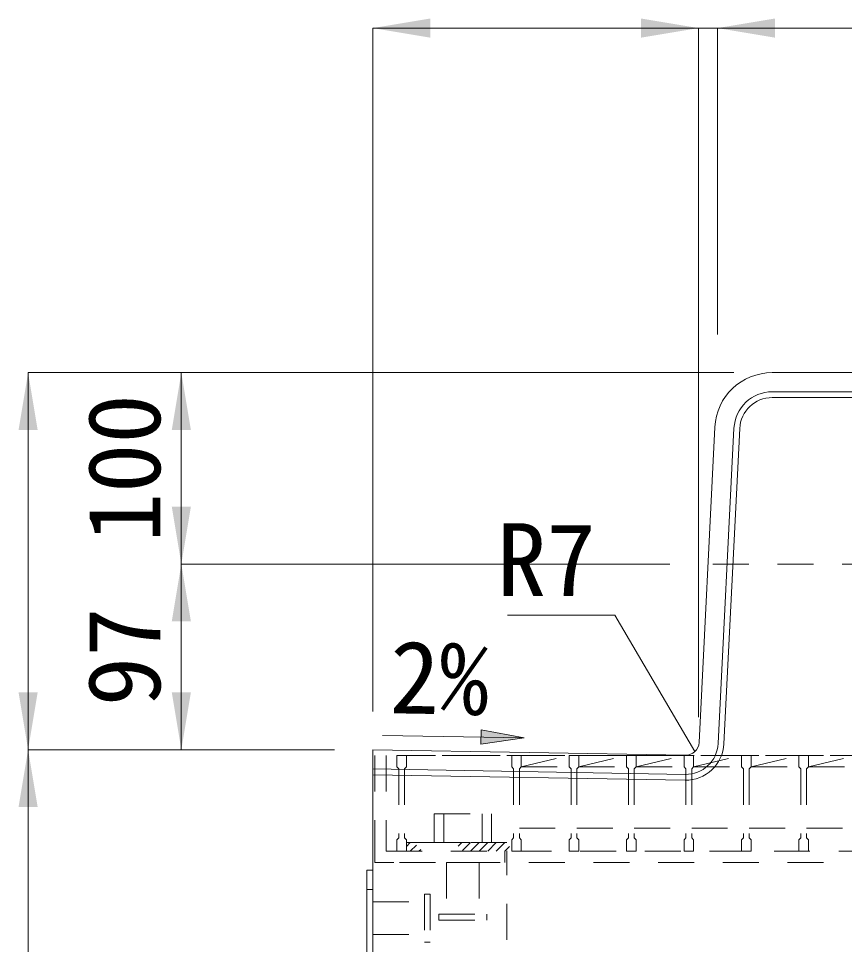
# Model space of a CAD drawing. Units: millimetres at full size. Extents: x 50430 to 75195, y 75514 to 92741.
# Drawn here: x 66679.4 to 67110.6, y 87207.2 to 87690.9 of the extents above; entities that cross this region are included whole.
import ezdxf
from ezdxf.enums import TextEntityAlignment as Align

# ---------------------------------------------------------------- set-up
doc = ezdxf.new("R2010")
doc.units = ezdxf.units.MM
doc.header["$LTSCALE"] = 25
doc.linetypes.add('USER1', pattern=[1.35, 0.75, -0.6])
doc.linetypes.add('USER3', pattern=[2, 1, -1])
for name, color, linetype, lineweight in [('0_2', 7, 'Continuous', 5), ('ジョイントプレート', 3, 'Continuous', 9), ('寸法引出', 7, 'Continuous', 20), ('寸法線', 7, 'Continuous', 9), ('本体', 2, 'Continuous', 9), ('ｲﾝｻｰﾄ', 3, 'USER1', 5), ('ｸﾞﾚｰﾁﾝｸﾞ', 7, 'USER1', 5)]:
    doc.layers.add(name, color=color, linetype=linetype, lineweight=lineweight)
doc.styles.add('ＭＳ ゴシック', font='')
doc.styles.get('ＭＳ ゴシック').set_extended_font_data('MS Gothic')

# ---------------------------------------------------------------- blocks, each defined once
blk = doc.blocks.new('filled_arrow')
at = {"color": 0, "linetype": 'Continuous', "lineweight": -2}
blk.add_solid([(7.5, 1.25), (0, 0), (7.5, -1.25)], dxfattribs=at)

msp = doc.modelspace()

# ---------------------------------------------------------------- hatches: boundary and pattern name
at = {"layer": '寸法引出'}
msp.add_hatch(color=256, dxfattribs=at).paths.add_polyline_path([(66920.93, 87319.27), (66920.8, 87311.77), (66943.36, 87315.13)])
at = {"layer": 'ｸﾞﾚｰﾁﾝｸﾞ', "lineweight": 9}
h = msp.add_hatch(dxfattribs=at)
h.set_pattern_fill('USER', color=256, style=0, pattern_type=2)
h.set_pattern_definition([(45, (66369.34, 86938.95), (-2.24506, 2.24506), [18.75, -15])])
h.paths.add_polyline_path([(66936.85, 87255.94), (66901.35, 87255.94), (66881.85, 87255.94), (66881.85, 87260.44), (66886.35, 87260.44), (66901.35, 87260.44), (66936.85, 87260.44)])

# ---------------------------------------------------------------- linework, layer by layer
at = {"layer": '0_2', "color": 4}
for p, q in [((67072.88, 87495.94), (67195.81, 87495.94)), ((67072.88, 87492.94), (67195.81, 87492.94)), ((67052.91, 87476.94), (67044.67, 87312.2)), ((67047.67, 87312.06), (67055.9, 87476.79)), ((66864.35, 87298.89), (67027.4, 87296.06)), ((66864.35, 87295.89), (67027.35, 87293.06))]:
    msp.add_line(p, q, dxfattribs=at)
at = {"layer": '0_2', "lineweight": 9}
msp.add_lwpolyline([(67032.47, 87307.94), (66990.77, 87379.27), (66934.68, 87379.27)], dxfattribs=at)
at = {"layer": '0_2', "color": 4}
for centre, radius, start, end in [((67072.88, 87475.94), 20, 90, 177.1376), ((67072.88, 87475.94), 17, 90, 177.1386), ((67027.69, 87313.05), 20, 269.0056, 357.1386), ((67027.69, 87313.05), 17, 269.0047, 357.1375)]:
    msp.add_arc(centre, radius, start, end, dxfattribs=at)
at = {"layer": 'ジョイントプレート', "linetype": 'USER1', "lineweight": 5}
msp.add_line((66861.15, 87235.94), (66864.35, 87235.94), dxfattribs=at)
at = {"layer": 'ジョイントプレート', "lineweight": 5}
msp.add_lwpolyline([(66864.34, 87105.94), (66864.35, 87245.94), (66861.15, 87245.94), (66861.14, 87105.94)], close=True, dxfattribs=at)
at = {"layer": '寸法引出'}
msp.add_line((66943.36, 87315.13), (66869.35, 87316.41), dxfattribs=at)
at = {"layer": '寸法引出', "lineweight": 13}
msp.add_lwpolyline([(66920.93, 87319.27), (66920.8, 87311.77), (66943.36, 87315.13)], close=True, dxfattribs=at)
at = {"layer": '寸法線'}
for p, q in [((66864.35, 87685.94), (67034.35, 87685.94)), ((66864.35, 87328.94), (66864.35, 87685.94)), ((66974.35, 87685.94), (67104.35, 87685.94)), ((67034.35, 87325.94), (67034.35, 87685.94)), ((67034.35, 87325.94), (67034.35, 87685.94)), ((67044.35, 87525.94), (67044.35, 87685.94)), ((67044.35, 87685.94), (67224.35, 87685.94)), ((67044.35, 87525.94), (67044.35, 87685.94)), ((66684.35, 87308.94), (66684.35, 87505.94)), ((67052.88, 87505.94), (66684.35, 87505.94)), ((66764.35, 87505.94), (66764.35, 87405.94)), ((67052.88, 87505.94), (66764.35, 87505.94)), ((67019.35, 87405.94), (66764.35, 87405.94)), ((66764.35, 87308.94), (66764.35, 87405.94)), ((67019.35, 87405.94), (66764.35, 87405.94)), ((66684.35, 87308.94), (66684.35, 87175.94)), ((66844.35, 87308.94), (66684.35, 87308.94)), ((66844.35, 87308.94), (66684.35, 87308.94)), ((66844.35, 87308.94), (66764.35, 87308.94))]:
    msp.add_line(p, q, dxfattribs=at)
at = {"layer": '本体', "lineweight": 20}
for p, q in [((67072.88, 87505.94), (67195.81, 87505.94)), ((67034.69, 87312.71), (67042.92, 87477.44)), ((66864.35, 87175.94), (66864.35, 87308.94)), ((67027.57, 87306.06), (66864.35, 87308.94))]:
    msp.add_line(p, q, dxfattribs=at)
at = {"layer": '本体', "linetype": 'USER1'}
for p, q in [((67229.35, 87405.94), (67039.35, 87405.94)), ((66934.35, 87175.94), (66934.35, 87256.06))]:
    msp.add_line(p, q, dxfattribs=at)
at = {"layer": '本体', "lineweight": 20}
for centre, radius, start, end in [((67072.88, 87475.94), 30, 90, 177.1376), ((67027.7, 87313.06), 7, 268.9881, 357.1384)]:
    msp.add_arc(centre, radius, start, end, dxfattribs=at)
at = {"layer": 'ｲﾝｻｰﾄ'}
for p, q in [((66896.35, 87275.44), (66896.35, 87260.44)), ((66896.35, 87275.44), (66926.35, 87275.44)), ((66901.35, 87275.44), (66901.35, 87260.44)), ((66921.35, 87275.44), (66921.35, 87260.44)), ((66926.35, 87275.44), (66926.35, 87260.44)), ((66896.35, 87260.44), (66926.35, 87260.44)), ((66891.35, 87233.44), (66891.35, 87208.44)), ((66891.35, 87233.44), (66894.35, 87233.44)), ((66894.35, 87233.44), (66894.35, 87208.44)), ((66864.35, 87229.44), (66864.35, 87212.44)), ((66864.35, 87229.44), (66891.35, 87229.44)), ((66864.35, 87229.44), (66864.35, 87212.44)), ((66864.35, 87212.44), (66891.35, 87212.44)), ((66891.35, 87208.44), (66894.35, 87208.44))]:
    msp.add_line(p, q, dxfattribs=at)
at = {"layer": 'ｲﾝｻｰﾄ', "lineweight": 9}
for p, q in [((66902.85, 87249.94), (66902.85, 87222.94)), ((66902.85, 87249.94), (66919.85, 87249.94)), ((66919.85, 87249.94), (66919.85, 87222.94)), ((66898.85, 87222.94), (66923.85, 87222.94)), ((66898.85, 87222.94), (66898.85, 87219.94)), ((66923.85, 87222.94), (66923.85, 87219.94)), ((66898.85, 87219.94), (66923.85, 87219.94))]:
    msp.add_line(p, q, dxfattribs=at)
at = {"layer": 'ｲﾝｻｰﾄ', "linetype": 'USER3', "lineweight": 9}
msp.add_line((66864.35, 87212.44), (66864.35, 87229.44), dxfattribs=at)
at = {"layer": 'ｸﾞﾚｰﾁﾝｸﾞ', "lineweight": 9}
for p, q in [((67403.35, 87305.94), (66865.35, 87305.94)), ((66865.35, 87305.94), (66865.35, 87249.94)), ((66871.35, 87305.94), (66871.35, 87255.94)), ((67391.85, 87305.94), (66876.85, 87305.94)), ((66876.85, 87305.94), (66881.85, 87305.94)), ((66876.85, 87305.94), (66876.85, 87299.94)), ((66876.85, 87305.94), (66881.85, 87305.94)), ((66876.85, 87305.94), (66876.85, 87299.94)), ((66876.85, 87305.94), (66881.85, 87305.94)), ((66876.85, 87305.94), (66876.85, 87299.94)), ((66881.85, 87305.94), (66881.85, 87299.94)), ((66881.85, 87305.94), (66881.85, 87299.94)), ((66881.85, 87305.94), (66881.85, 87299.94)), ((66936.85, 87305.94), (66941.85, 87305.94)), ((66936.85, 87305.94), (66936.85, 87299.94)), ((66936.85, 87305.94), (66941.85, 87305.94)), ((66936.85, 87305.94), (66936.85, 87299.94)), ((66936.85, 87305.94), (66941.85, 87305.94)), ((66936.85, 87305.94), (66936.85, 87299.94)), ((66941.85, 87299.94), (66966.85, 87305.94)), ((66941.85, 87305.94), (66941.85, 87299.94)), ((66941.85, 87305.94), (66941.85, 87299.94)), ((66941.85, 87305.94), (66941.85, 87299.94)), ((66966.85, 87305.94), (66971.85, 87305.94)), ((66966.85, 87305.94), (66966.85, 87299.94)), ((66966.85, 87305.94), (66971.85, 87305.94)), ((66966.85, 87305.94), (66966.85, 87299.94)), ((66966.85, 87305.94), (66971.85, 87305.94)), ((66966.85, 87305.94), (66966.85, 87299.94)), ((66971.85, 87299.94), (66996.85, 87305.94)), ((66971.85, 87305.94), (66971.85, 87299.94)), ((66971.85, 87305.94), (66971.85, 87299.94)), ((66971.85, 87305.94), (66971.85, 87299.94)), ((66996.85, 87305.94), (67001.85, 87305.94)), ((66996.85, 87305.94), (66996.85, 87299.94)), ((66996.85, 87305.94), (67001.85, 87305.94)), ((66996.85, 87305.94), (66996.85, 87299.94)), ((66996.85, 87305.94), (67001.85, 87305.94)), ((66996.85, 87305.94), (66996.85, 87299.94)), ((67001.85, 87299.94), (67026.85, 87305.94)), ((67001.85, 87305.94), (67001.85, 87299.94)), ((67001.85, 87305.94), (67001.85, 87299.94)), ((67001.85, 87305.94), (67001.85, 87299.94)), ((67026.85, 87305.94), (67031.85, 87305.94)), ((67026.85, 87305.94), (67026.85, 87299.94)), ((67026.85, 87305.94), (67031.85, 87305.94)), ((67026.85, 87305.94), (67026.85, 87299.94)), ((67026.85, 87305.94), (67031.85, 87305.94)), ((67026.85, 87305.94), (67026.85, 87299.94)), ((67031.85, 87299.94), (67056.85, 87305.94)), ((67031.85, 87305.94), (67031.85, 87299.94)), ((67031.85, 87305.94), (67031.85, 87299.94)), ((67031.85, 87305.94), (67031.85, 87299.94)), ((67056.85, 87305.94), (67061.85, 87305.94)), ((67056.85, 87305.94), (67056.85, 87299.94)), ((67056.85, 87305.94), (67061.85, 87305.94)), ((67056.85, 87305.94), (67056.85, 87299.94)), ((67056.85, 87305.94), (67061.85, 87305.94)), ((67056.85, 87305.94), (67056.85, 87299.94)), ((67061.85, 87299.94), (67086.85, 87305.94)), ((67061.85, 87305.94), (67061.85, 87299.94)), ((67061.85, 87305.94), (67061.85, 87299.94)), ((67061.85, 87305.94), (67061.85, 87299.94)), ((67086.85, 87305.94), (67091.85, 87305.94)), ((67086.85, 87305.94), (67086.85, 87299.94)), ((67086.85, 87305.94), (67091.85, 87305.94)), ((67086.85, 87305.94), (67086.85, 87299.94)), ((67086.85, 87305.94), (67091.85, 87305.94)), ((67086.85, 87305.94), (67086.85, 87299.94)), ((67091.85, 87299.94), (67116.85, 87305.94)), ((67091.85, 87305.94), (67091.85, 87299.94)), ((67091.85, 87305.94), (67091.85, 87299.94)), ((67091.85, 87305.94), (67091.85, 87299.94)), ((66876.85, 87299.94), (66877.85, 87298.94)), ((66876.85, 87299.94), (66877.85, 87298.94)), ((66876.85, 87299.94), (66877.85, 87298.94)), ((66877.85, 87298.94), (66877.85, 87262.94)), ((66877.85, 87298.94), (66877.85, 87262.94)), ((66877.85, 87298.94), (66877.85, 87262.94)), ((66881.85, 87299.94), (66880.85, 87298.94)), ((66881.85, 87299.94), (66880.85, 87298.94)), ((66881.85, 87299.94), (66880.85, 87298.94)), ((66880.85, 87298.94), (66880.85, 87262.94)), ((66880.85, 87298.94), (66880.85, 87262.94)), ((66880.85, 87298.94), (66880.85, 87262.94)), ((66936.85, 87299.94), (66937.85, 87298.94)), ((66936.85, 87299.94), (66937.85, 87298.94)), ((66936.85, 87299.94), (66937.85, 87298.94)), ((66937.85, 87298.94), (66937.85, 87262.94)), ((66937.85, 87298.94), (66937.85, 87262.94)), ((66937.85, 87298.94), (66937.85, 87262.94)), ((66941.85, 87299.94), (66940.85, 87298.94)), ((66941.85, 87299.94), (66940.85, 87298.94)), ((66941.85, 87299.94), (66940.85, 87298.94)), ((66940.85, 87298.94), (66940.85, 87262.94)), ((66940.85, 87298.94), (66940.85, 87262.94)), ((66940.85, 87298.94), (66940.85, 87262.94)), ((66941.85, 87299.94), (66966.85, 87299.94)), ((66966.85, 87299.94), (66967.85, 87298.94)), ((66966.85, 87299.94), (66967.85, 87298.94)), ((66966.85, 87299.94), (66967.85, 87298.94)), ((66967.85, 87298.94), (66967.85, 87262.94)), ((66967.85, 87298.94), (66967.85, 87262.94)), ((66967.85, 87298.94), (66967.85, 87262.94)), ((66971.85, 87299.94), (66970.85, 87298.94)), ((66971.85, 87299.94), (66970.85, 87298.94)), ((66971.85, 87299.94), (66970.85, 87298.94)), ((66970.85, 87298.94), (66970.85, 87262.94)), ((66970.85, 87298.94), (66970.85, 87262.94)), ((66970.85, 87298.94), (66970.85, 87262.94)), ((66971.85, 87299.94), (66996.85, 87299.94)), ((66996.85, 87299.94), (66997.85, 87298.94)), ((66996.85, 87299.94), (66997.85, 87298.94)), ((66996.85, 87299.94), (66997.85, 87298.94)), ((66997.85, 87298.94), (66997.85, 87262.94)), ((66997.85, 87298.94), (66997.85, 87262.94)), ((66997.85, 87298.94), (66997.85, 87262.94)), ((67001.85, 87299.94), (67000.85, 87298.94)), ((67001.85, 87299.94), (67000.85, 87298.94)), ((67001.85, 87299.94), (67000.85, 87298.94)), ((67000.85, 87298.94), (67000.85, 87262.94)), ((67000.85, 87298.94), (67000.85, 87262.94)), ((67000.85, 87298.94), (67000.85, 87262.94)), ((67001.85, 87299.94), (67026.85, 87299.94)), ((67026.85, 87299.94), (67027.85, 87298.94)), ((67026.85, 87299.94), (67027.85, 87298.94)), ((67026.85, 87299.94), (67027.85, 87298.94)), ((67027.85, 87298.94), (67027.85, 87262.94)), ((67027.85, 87298.94), (67027.85, 87262.94)), ((67027.85, 87298.94), (67027.85, 87262.94)), ((67031.85, 87299.94), (67030.85, 87298.94)), ((67031.85, 87299.94), (67030.85, 87298.94)), ((67031.85, 87299.94), (67030.85, 87298.94)), ((67030.85, 87298.94), (67030.85, 87262.94)), ((67030.85, 87298.94), (67030.85, 87262.94)), ((67030.85, 87298.94), (67030.85, 87262.94)), ((67031.85, 87299.94), (67056.85, 87299.94)), ((67056.85, 87299.94), (67057.85, 87298.94)), ((67056.85, 87299.94), (67057.85, 87298.94)), ((67056.85, 87299.94), (67057.85, 87298.94)), ((67057.85, 87298.94), (67057.85, 87262.94)), ((67057.85, 87298.94), (67057.85, 87262.94)), ((67057.85, 87298.94), (67057.85, 87262.94)), ((67061.85, 87299.94), (67060.85, 87298.94)), ((67061.85, 87299.94), (67060.85, 87298.94)), ((67061.85, 87299.94), (67060.85, 87298.94)), ((67060.85, 87298.94), (67060.85, 87262.94)), ((67060.85, 87298.94), (67060.85, 87262.94)), ((67060.85, 87298.94), (67060.85, 87262.94)), ((67061.85, 87299.94), (67086.85, 87299.94)), ((67086.85, 87299.94), (67087.85, 87298.94)), ((67086.85, 87299.94), (67087.85, 87298.94)), ((67086.85, 87299.94), (67087.85, 87298.94)), ((67087.85, 87298.94), (67087.85, 87262.94)), ((67087.85, 87298.94), (67087.85, 87262.94)), ((67087.85, 87298.94), (67087.85, 87262.94)), ((67091.85, 87299.94), (67090.85, 87298.94)), ((67091.85, 87299.94), (67090.85, 87298.94)), ((67091.85, 87299.94), (67090.85, 87298.94)), ((67090.85, 87298.94), (67090.85, 87262.94)), ((67090.85, 87298.94), (67090.85, 87262.94)), ((67090.85, 87298.94), (67090.85, 87262.94)), ((67091.85, 87299.94), (67116.85, 87299.94)), ((66940.85, 87267.94), (66967.85, 87267.94)), ((66970.85, 87267.94), (66997.85, 87267.94)), ((67000.85, 87267.94), (67027.85, 87267.94)), ((67030.85, 87267.94), (67057.85, 87267.94)), ((67060.85, 87267.94), (67087.85, 87267.94)), ((67090.85, 87267.94), (67117.85, 87267.94)), ((66876.85, 87261.94), (66877.85, 87262.94)), ((66876.85, 87261.94), (66877.85, 87262.94)), ((66876.85, 87261.94), (66877.85, 87262.94)), ((66876.85, 87255.94), (66876.85, 87261.94)), ((66876.85, 87255.94), (66876.85, 87261.94)), ((66876.85, 87255.94), (66876.85, 87261.94)), ((66881.85, 87261.94), (66880.85, 87262.94)), ((66881.85, 87261.94), (66880.85, 87262.94)), ((66881.85, 87261.94), (66880.85, 87262.94)), ((66881.85, 87255.94), (66881.85, 87261.94)), ((66881.85, 87255.94), (66881.85, 87261.94)), ((66881.85, 87255.94), (66881.85, 87261.94)), ((66881.85, 87260.44), (66936.85, 87260.44)), ((66936.85, 87261.94), (66937.85, 87262.94)), ((66936.85, 87261.94), (66937.85, 87262.94)), ((66936.85, 87261.94), (66937.85, 87262.94)), ((66936.85, 87255.94), (66936.85, 87261.94)), ((66936.85, 87255.94), (66936.85, 87261.94)), ((66936.85, 87255.94), (66936.85, 87261.94)), ((66941.85, 87261.94), (66940.85, 87262.94)), ((66941.85, 87261.94), (66940.85, 87262.94)), ((66941.85, 87261.94), (66940.85, 87262.94)), ((66941.85, 87255.94), (66941.85, 87261.94)), ((66941.85, 87255.94), (66941.85, 87261.94)), ((66941.85, 87255.94), (66941.85, 87261.94)), ((66966.85, 87261.94), (66967.85, 87262.94)), ((66966.85, 87261.94), (66967.85, 87262.94)), ((66966.85, 87261.94), (66967.85, 87262.94)), ((66966.85, 87255.94), (66966.85, 87261.94)), ((66966.85, 87255.94), (66966.85, 87261.94)), ((66966.85, 87255.94), (66966.85, 87261.94)), ((66971.85, 87261.94), (66970.85, 87262.94)), ((66971.85, 87261.94), (66970.85, 87262.94)), ((66971.85, 87261.94), (66970.85, 87262.94)), ((66971.85, 87255.94), (66971.85, 87261.94)), ((66971.85, 87255.94), (66971.85, 87261.94)), ((66971.85, 87255.94), (66971.85, 87261.94)), ((66996.85, 87261.94), (66997.85, 87262.94)), ((66996.85, 87261.94), (66997.85, 87262.94)), ((66996.85, 87261.94), (66997.85, 87262.94)), ((66996.85, 87255.94), (66996.85, 87261.94)), ((66996.85, 87255.94), (66996.85, 87261.94)), ((66996.85, 87255.94), (66996.85, 87261.94)), ((67001.85, 87261.94), (67000.85, 87262.94)), ((67001.85, 87261.94), (67000.85, 87262.94)), ((67001.85, 87261.94), (67000.85, 87262.94)), ((67001.85, 87255.94), (67001.85, 87261.94)), ((67001.85, 87255.94), (67001.85, 87261.94)), ((67001.85, 87255.94), (67001.85, 87261.94)), ((67026.85, 87261.94), (67027.85, 87262.94)), ((67026.85, 87261.94), (67027.85, 87262.94)), ((67026.85, 87261.94), (67027.85, 87262.94)), ((67026.85, 87255.94), (67026.85, 87261.94)), ((67026.85, 87255.94), (67026.85, 87261.94)), ((67026.85, 87255.94), (67026.85, 87261.94)), ((67031.85, 87261.94), (67030.85, 87262.94)), ((67031.85, 87261.94), (67030.85, 87262.94)), ((67031.85, 87261.94), (67030.85, 87262.94)), ((67031.85, 87255.94), (67031.85, 87261.94)), ((67031.85, 87255.94), (67031.85, 87261.94)), ((67031.85, 87255.94), (67031.85, 87261.94)), ((67056.85, 87261.94), (67057.85, 87262.94)), ((67056.85, 87261.94), (67057.85, 87262.94)), ((67056.85, 87261.94), (67057.85, 87262.94)), ((67056.85, 87255.94), (67056.85, 87261.94)), ((67056.85, 87255.94), (67056.85, 87261.94)), ((67056.85, 87255.94), (67056.85, 87261.94)), ((67061.85, 87261.94), (67060.85, 87262.94)), ((67061.85, 87261.94), (67060.85, 87262.94)), ((67061.85, 87261.94), (67060.85, 87262.94)), ((67061.85, 87255.94), (67061.85, 87261.94)), ((67061.85, 87255.94), (67061.85, 87261.94)), ((67061.85, 87255.94), (67061.85, 87261.94)), ((67086.85, 87261.94), (67087.85, 87262.94)), ((67086.85, 87261.94), (67087.85, 87262.94)), ((67086.85, 87261.94), (67087.85, 87262.94)), ((67086.85, 87255.94), (67086.85, 87261.94)), ((67086.85, 87255.94), (67086.85, 87261.94)), ((67086.85, 87255.94), (67086.85, 87261.94)), ((67091.85, 87261.94), (67090.85, 87262.94)), ((67091.85, 87261.94), (67090.85, 87262.94)), ((67091.85, 87261.94), (67090.85, 87262.94)), ((67091.85, 87255.94), (67091.85, 87261.94)), ((67091.85, 87255.94), (67091.85, 87261.94)), ((67091.85, 87255.94), (67091.85, 87261.94)), ((66865.35, 87249.94), (66865.35, 87254.94)), ((66871.35, 87255.94), (67397.35, 87255.94)), ((66876.85, 87255.94), (66881.85, 87255.94)), ((66876.85, 87255.94), (66881.85, 87255.94)), ((66876.85, 87255.94), (66881.85, 87255.94)), ((66933.35, 87255.94), (66933.35, 87249.94)), ((66936.85, 87255.94), (66941.85, 87255.94)), ((66936.85, 87255.94), (66941.85, 87255.94)), ((66936.85, 87255.94), (66941.85, 87255.94)), ((66966.85, 87255.94), (66971.85, 87255.94)), ((66966.85, 87255.94), (66971.85, 87255.94)), ((66966.85, 87255.94), (66971.85, 87255.94)), ((66996.85, 87255.94), (67001.85, 87255.94)), ((66996.85, 87255.94), (67001.85, 87255.94)), ((66996.85, 87255.94), (67001.85, 87255.94)), ((67026.85, 87255.94), (67031.85, 87255.94)), ((67026.85, 87255.94), (67031.85, 87255.94)), ((67026.85, 87255.94), (67031.85, 87255.94)), ((67056.85, 87255.94), (67061.85, 87255.94)), ((67056.85, 87255.94), (67061.85, 87255.94)), ((67056.85, 87255.94), (67061.85, 87255.94)), ((67086.85, 87255.94), (67091.85, 87255.94)), ((67086.85, 87255.94), (67091.85, 87255.94)), ((67086.85, 87255.94), (67091.85, 87255.94)), ((67403.35, 87249.94), (66865.35, 87249.94)), ((66865.35, 87249.94), (66875.35, 87249.94))]:
    msp.add_line(p, q, dxfattribs=at)

# ---------------------------------------------------------------- block references
at = {"layer": '0_2', "lineweight": 9, "xscale": 0.133, "yscale": 0.133, "rotation": 120.3}
msp.add_blockref('filled_arrow', (67032.47, 87307.94), dxfattribs=at)
at = {"layer": '寸法線', "xscale": 4, "yscale": 4}
for p in [(66864.35, 87685.94), (67044.35, 87685.94), (67044.35, 87685.94)]:
    msp.add_blockref('filled_arrow', p, dxfattribs=at)
for p, rotation in [((67034.35, 87685.94), 180), ((67034.35, 87685.94), 180), ((66684.35, 87505.94), 270), ((66764.35, 87505.94), 270), ((66764.35, 87405.94), 90), ((66764.35, 87405.94), 270), ((66684.35, 87308.94), 90), ((66764.35, 87308.94), 90), ((66684.35, 87308.94), 270)]:
    msp.add_blockref('filled_arrow', p, dxfattribs=dict(at, rotation=rotation))

# ---------------------------------------------------------------- texts
at = {"layer": '0_2', "style": 'ＭＳ ゴシック'}
msp.add_text('R7', height=37.98, dxfattribs=at).set_placement((66980.77, 87427.27), align=Align.TOP_RIGHT)
msp.add_text('2%', height=37.98, rotation=359, dxfattribs=at).set_placement((66899.16, 87346.55), align=Align.MIDDLE_CENTER)
at = {"layer": '寸法線', "style": 'ＭＳ ゴシック'}
for s, p in [('100', (66734.35, 87455.94)), ('97', (66734.35, 87357.44))]:
    msp.add_text(s, height=37.98, rotation=90, dxfattribs=at).set_placement(p, align=Align.MIDDLE_CENTER)

doc.saveas('drawing.dxf')
